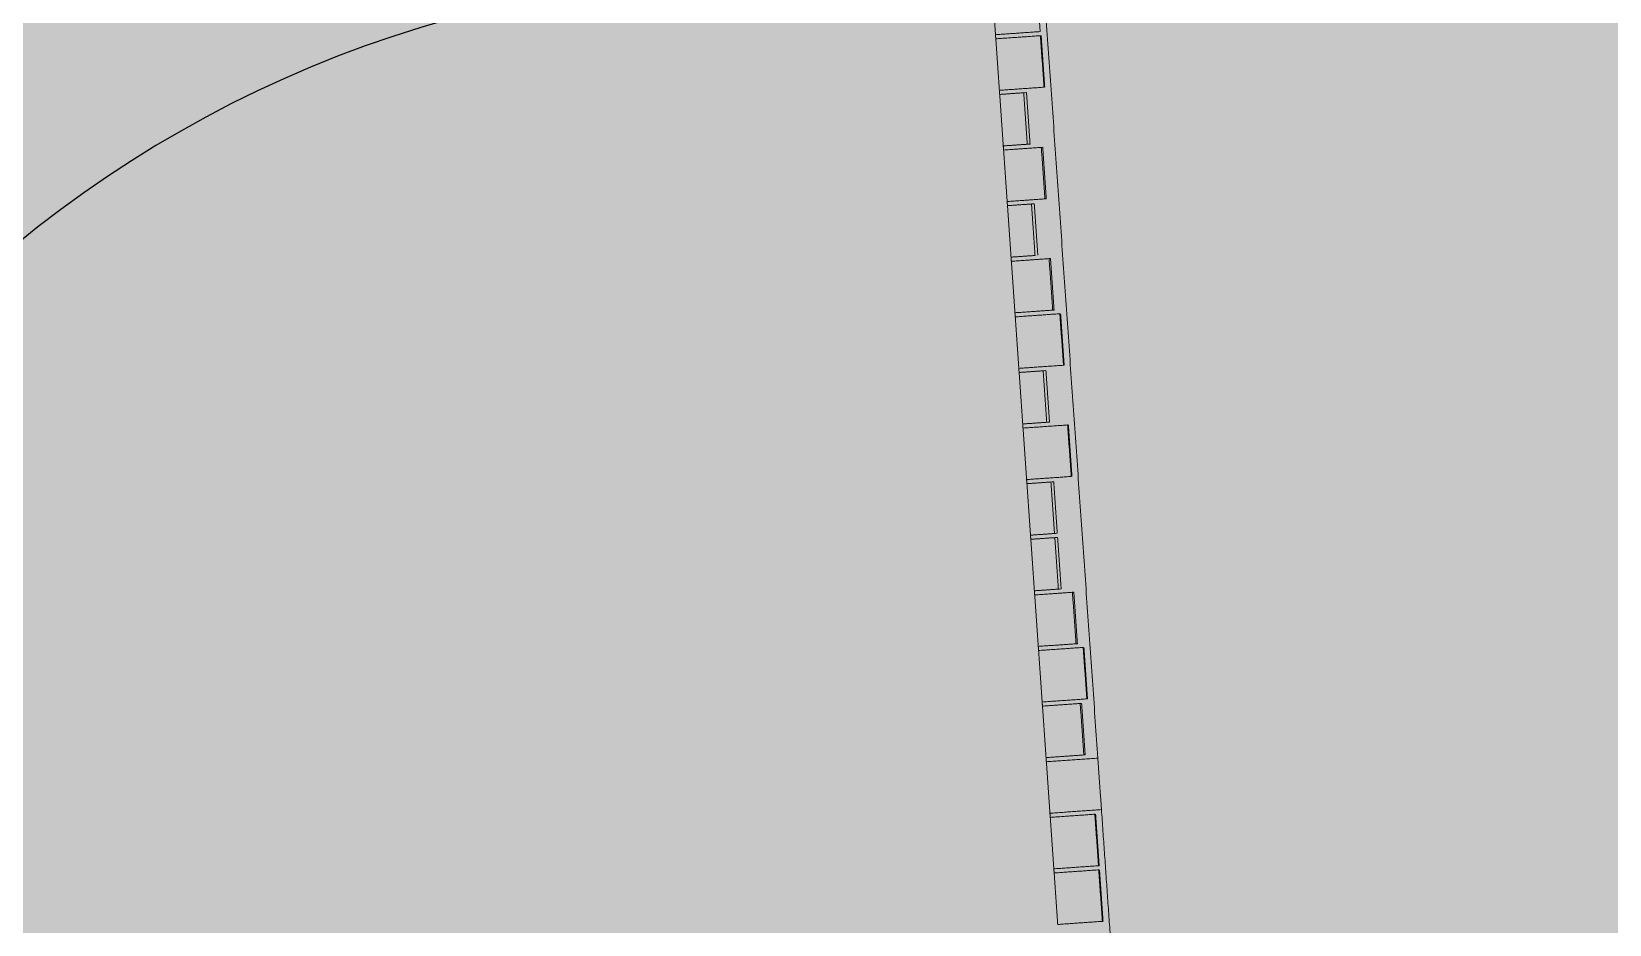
# Model space of a CAD drawing. Header units: millimetres. Extents: x 833941507 to 1669051331, y 817666127 to 1636299673.
# Drawn here: x 834517279 to 834518807, y 817992222 to 817993087 of the extents above; entities that cross this region are included whole.
import ezdxf

# ---------------------------------------------------------------- set-up
doc = ezdxf.new("R2010")
doc.units = ezdxf.units.MM
doc.header["$LTSCALE"] = 3
for name, color, linetype, lineweight in [('Hatch (LTC&CB)', 252, 'Continuous', 35), ('UAJ-22INWA-a', 1, 'Continuous', 13), ('UAJ-22INWA-h', 251, 'Continuous', 9), ('UAJ-23FLOR-h', 251, 'Continuous', 9), ('UAJ-32INFR', 7, 'Continuous', 25)]:
    doc.layers.add(name, color=color, linetype=linetype, lineweight=lineweight)

# ---------------------------------------------------------------- blocks, each defined once
blk = doc.blocks.new('Finish Walls')
at = {"layer": 'UAJ-22INWA-a'}
for points, degree in [([(834518208.6088358, 817993133.449964), (834518210.3522726, 817993108.5108296), (834518212.0957093, 817993083.5716951)], 2), ([(834518251.8290427, 817993136.471388), (834518253.5724794, 817993111.5322535), (834518255.3159162, 817993086.593119)], 2), ([(834518255.3159162, 817993086.593119), (834518233.7058128, 817993085.0824071), (834518212.0957093, 817993083.5716951)], 2), ([(834518212.0957683, 817993083.5708519), (834518212.2352138, 817993081.5761428), (834518212.3746592, 817993079.5814335)], 2), ([(834518212.3746592, 817993079.5814335), (834518233.9847627, 817993081.0921456), (834518255.594866, 817993082.6028575)], 2), ([(834518212.3746592, 817993079.5814335), (834518214.118096, 817993054.642299), (834518215.8615327, 817993029.7031647)], 2), ([(834518255.594866, 817993082.6028575), (834518255.6645068, 817993082.607726), (834518255.921732, 817993082.625708), (834518256.2675359, 817993082.6498823)], 3), ([(834518255.594866, 817993082.6028575), (834518257.3383029, 817993057.663723), (834518259.0817395, 817993032.7245885)], 2), ([(834518256.2675359, 817993082.6498823), (834518258.0109726, 817993057.7107478), (834518259.7544094, 817993032.7716134)], 2), ([(834518259.0817395, 817993032.7245885), (834518237.4716362, 817993031.2138766), (834518215.8615327, 817993029.7031647)], 2), ([(834518215.8616245, 817993029.7018529), (834518216.0010536, 817993027.707378), (834518216.1404827, 817993025.7129031)], 2), ([(834518216.1404827, 817993025.7129031), (834518227.7635596, 817993026.5254453), (834518239.3866365, 817993027.3379875)], 2), ([(834518216.1404827, 817993025.7129031), (834518217.8839194, 817993000.7737687), (834518219.6273562, 817992975.8346342)], 2), ([(834518239.3866365, 817993027.3379875), (834518239.6652001, 817993027.3574613), (834518240.6940482, 817993027.4293857), (834518242.0771824, 817993027.5260774)], 3), ([(834518239.3866365, 817993027.3379875), (834518241.1300732, 817993002.3988531), (834518242.87351, 817992977.4597186)], 2), ([(834518242.0771824, 817993027.5260774), (834518243.8206192, 817993002.5869429), (834518245.5640559, 817992977.6478084)], 2), ([(834518242.87351, 817992977.4597186), (834518231.2504331, 817992976.6471764), (834518219.6273562, 817992975.8346342)], 2), ([(834518219.6273613, 817992975.8345609), (834518219.7668337, 817992973.8394668), (834518219.906306, 817992971.8443726)], 2), ([(834518219.906306, 817992971.8443726), (834518238.1873851, 817992973.1223602), (834518256.4684641, 817992974.400348)], 2), ([(834518219.906306, 817992971.8443726), (834518221.6497427, 817992946.9052382), (834518223.3931795, 817992921.9661037)], 2), ([(834518245.5640559, 817992977.6478084), (834518244.1809218, 817992977.5511167), (834518243.1520736, 817992977.4791924), (834518242.87351, 817992977.4597186)], 3), ([(834518257.8137904, 817992974.4943966), (834518257.1221906, 817992974.4460484), (834518256.6077456, 817992974.4100847), (834518256.4684641, 817992974.400348)], 3), ([(834518256.4684641, 817992974.400348), (834518258.2119008, 817992949.4612135), (834518259.9553376, 817992924.522079)], 2), ([(834518257.8137904, 817992974.4943966), (834518259.5572271, 817992949.5552621), (834518261.300664, 817992924.6161276)], 2), ([(834518259.9553376, 817992924.522079), (834518241.6742586, 817992923.2440914), (834518223.3931795, 817992921.9661037)], 2), ([(834518223.3935387, 817992921.9609652), (834518223.532834, 817992919.9684037), (834518223.6721294, 817992917.9758422)], 2), ([(834518223.6721294, 817992917.9758422), (834518235.2952063, 817992918.7883844), (834518246.9182832, 817992919.6009266)], 2), ([(834518246.9182832, 817992919.6009266), (834518247.196847, 817992919.6204003), (834518248.225695, 817992919.6923248), (834518249.6088293, 817992919.7890165)], 3), ([(834518246.9182832, 817992919.6009266), (834518248.66172, 817992894.6617922), (834518250.4051567, 817992869.7226577)], 2), ([(834518249.6088293, 817992919.7890165), (834518251.3522661, 817992894.849882), (834518253.0957028, 817992869.9107475)], 2), ([(834518261.300664, 817992924.6161276), (834518260.6090641, 817992924.5677794), (834518260.0946192, 817992924.5318158), (834518259.9553376, 817992924.522079)], 3), ([(834518223.6721294, 817992917.9758422), (834518225.4155662, 817992893.0367078), (834518227.1590029, 817992868.0975733)], 2), ([(834518250.4051567, 817992869.7226577), (834518238.7820798, 817992868.9101155), (834518227.1590029, 817992868.0975733)], 2), ([(834518227.1590731, 817992868.0965691), (834518227.2985129, 817992866.1019404), (834518227.4379528, 817992864.1073117)], 2), ([(834518227.4379528, 817992864.1073117), (834518245.7190318, 817992865.3852993), (834518264.0001109, 817992866.6632869)], 2), ([(834518227.4379528, 817992864.1073117), (834518229.1813896, 817992839.1681772), (834518230.9248263, 817992814.2290428)], 2), ([(834518265.3454372, 817992866.7573357), (834518264.6538374, 817992866.7089875), (834518264.1393924, 817992866.6730238), (834518264.0001109, 817992866.6632869)], 3), ([(834518264.0001109, 817992866.6632869), (834518265.7435477, 817992841.7241526), (834518267.4869844, 817992816.7850181)], 2), ([(834518265.3454372, 817992866.7573357), (834518267.088874, 817992841.8182012), (834518268.8323107, 817992816.8790667)], 2), ([(834518267.4869844, 817992816.7850181), (834518249.2059053, 817992815.5070304), (834518230.9248263, 817992814.2290428)], 2), ([(834518230.9248629, 817992814.2285204), (834518231.0643195, 817992812.2336508), (834518231.2037762, 817992810.2387813)], 2), ([(834518231.2037762, 817992810.2387813), (834518252.8138796, 817992811.7494932), (834518274.4239831, 817992813.2602051)], 2), ([(834518268.8323107, 817992816.8790667), (834518268.140711, 817992816.8307185), (834518267.6262659, 817992816.7947549), (834518267.4869844, 817992816.7850181)], 3), ([(834518274.4239831, 817992813.2602051), (834518274.4936237, 817992813.2650737), (834518274.7508489, 817992813.2830557), (834518275.0966529, 817992813.30723)], 3), ([(834518274.4239831, 817992813.2602051), (834518276.1674198, 817992788.3210707), (834518277.9108566, 817992763.3819362)], 2), ([(834518275.0966529, 817992813.30723), (834518276.8400897, 817992788.3680955), (834518278.5835264, 817992763.428961)], 2), ([(834518231.2037762, 817992810.2387813), (834518232.9472129, 817992785.2996469), (834518234.6906497, 817992760.3605124)], 2), ([(834518277.9108566, 817992763.3819362), (834518256.3007531, 817992761.8712243), (834518234.6906497, 817992760.3605124)], 2), ([(834518234.6908576, 817992760.3575385), (834518234.8302286, 817992758.3638946), (834518234.9695996, 817992756.3702508)], 2), ([(834518234.9695996, 817992756.3702508), (834518246.5926765, 817992757.182793), (834518258.2157534, 817992757.9953352)], 2), ([(834518234.9695996, 817992756.3702508), (834518236.7130363, 817992731.4311163), (834518238.4564731, 817992706.4919819)], 2), ([(834518258.2157534, 817992757.9953352), (834518258.4943172, 817992758.014809), (834518259.5231652, 817992758.0867333), (834518260.9062995, 817992758.1834251)], 3), ([(834518258.2157534, 817992757.9953352), (834518259.9591902, 817992733.0562007), (834518261.702627, 817992708.1170663)], 2), ([(834518260.9062995, 817992758.1834251), (834518262.6497362, 817992733.2442906), (834518264.393173, 817992708.3051561)], 2), ([(834518278.5835264, 817992763.428961), (834518278.2377224, 817992763.4047867), (834518277.9804972, 817992763.3868047), (834518277.9108566, 817992763.3819362)], 3), ([(834518261.702627, 817992708.1170663), (834518250.07955, 817992707.3045241), (834518238.4564731, 817992706.4919819)], 2), ([(834518238.4564855, 817992706.4918045), (834518238.5959543, 817992704.4967624), (834518238.735423, 817992702.5017203)], 2), ([(834518238.735423, 817992702.5017203), (834518260.3455265, 817992704.0124323), (834518281.9556298, 817992705.5231442)], 2), ([(834518264.393173, 817992708.3051561), (834518263.0100387, 817992708.2084644), (834518261.9811907, 817992708.13654), (834518261.702627, 817992708.1170663)], 3), ([(834518281.9556298, 817992705.5231442), (834518282.0252706, 817992705.5280126), (834518282.2824956, 817992705.5459946), (834518282.6282997, 817992705.5701691)], 3), ([(834518281.9556298, 817992705.5231442), (834518283.6990666, 817992680.5840098), (834518285.4425033, 817992655.6448753)], 2), ([(834518282.6282997, 817992705.5701691), (834518284.3717364, 817992680.6310346), (834518286.1151732, 817992655.6919001)], 2), ([(834518238.735423, 817992702.5017203), (834518240.4788598, 817992677.5625858), (834518242.2222965, 817992652.6234514)], 2), ([(834518285.4425033, 817992655.6448753), (834518263.8324, 817992654.1341634), (834518242.2222965, 817992652.6234514)], 2), ([(834518242.2224922, 817992652.6206526), (834518242.3618693, 817992650.6269212), (834518242.5012463, 817992648.6331899)], 2), ([(834518242.5012463, 817992648.6331899), (834518254.1243234, 817992649.4457321), (834518265.7474003, 817992650.2582743)], 2), ([(834518242.5012463, 817992648.6331899), (834518244.2446831, 817992623.6940554), (834518245.98812, 817992598.754921)], 2), ([(834518265.7474003, 817992650.2582743), (834518266.0259639, 817992650.2777481), (834518267.054812, 817992650.3496724), (834518268.4379462, 817992650.4463642)], 3), ([(834518265.7474003, 817992650.2582743), (834518267.490837, 817992625.3191398), (834518269.2342738, 817992600.3800054)], 2), ([(834518268.4379462, 817992650.4463642), (834518270.181383, 817992625.5072297), (834518271.9248197, 817992600.5680952)], 2), ([(834518269.2342738, 817992600.3800054), (834518257.6111969, 817992599.5674632), (834518245.98812, 817992598.754921)], 2), ([(834518245.9881239, 817992598.7548645), (834518246.1275969, 817992596.7597619), (834518246.2670698, 817992594.7646594)], 2), ([(834518271.9248197, 817992600.5680952), (834518270.5416855, 817992600.4714035), (834518269.5128374, 817992600.3994792), (834518269.2342738, 817992600.3800054)], 3), ([(834518246.2670698, 817992594.7646594), (834518257.8901467, 817992595.5772016), (834518269.5132236, 817992596.3897438)], 2), ([(834518246.2670698, 817992594.7646594), (834518248.0105065, 817992569.8255249), (834518249.7539433, 817992544.8863904)], 2), ([(834518269.5132236, 817992596.3897438), (834518269.7917874, 817992596.4092176), (834518270.8206354, 817992596.4811419), (834518272.2037697, 817992596.5778337)], 3), ([(834518269.5132236, 817992596.3897438), (834518271.2566605, 817992571.4506093), (834518273.0000972, 817992546.511475)], 2), ([(834518272.2037697, 817992596.5778337), (834518273.9472064, 817992571.6386992), (834518275.6906432, 817992546.6995647)], 2), ([(834518249.7536066, 817992544.8912069), (834518249.8932499, 817992542.8936679), (834518250.0328932, 817992540.896129)], 2), ([(834518273.0000972, 817992546.511475), (834518261.3770202, 817992545.6989326), (834518249.7539433, 817992544.8863904)], 2), ([(834518250.0328932, 817992540.896129), (834518268.3139722, 817992542.1741166), (834518286.5950513, 817992543.4521042)], 2), ([(834518250.0328932, 817992540.896129), (834518251.77633, 817992515.9569945), (834518253.5197667, 817992491.01786)], 2), ([(834518275.6906432, 817992546.6995647), (834518274.307509, 817992546.602873), (834518273.2786609, 817992546.5309486), (834518273.0000972, 817992546.511475)], 3), ([(834518286.5950513, 817992543.4521042), (834518286.7343328, 817992543.4618411), (834518287.2487777, 817992543.4978048), (834518287.9403776, 817992543.5461528)], 3), ([(834518286.5950513, 817992543.4521042), (834518288.338488, 817992518.5129697), (834518290.0819248, 817992493.5738353)], 2), ([(834518287.9403776, 817992543.5461528), (834518289.6838143, 817992518.6070184), (834518291.4272511, 817992493.6678839)], 2), ([(834518290.0819248, 817992493.5738353), (834518271.8008457, 817992492.2958477), (834518253.5197667, 817992491.01786)], 2), ([(834518253.5198368, 817992491.0168583), (834518253.6592766, 817992489.0222284), (834518253.7987165, 817992487.0275985)], 2), ([(834518291.4272511, 817992493.6678839), (834518290.7356513, 817992493.6195358), (834518290.2212063, 817992493.5835721), (834518290.0819248, 817992493.5738353)], 3), ([(834518253.7987165, 817992487.0275985), (834518275.40882, 817992488.5383104), (834518297.0189234, 817992490.0490224)], 2), ([(834518253.7987165, 817992487.0275985), (834518255.5421534, 817992462.088464), (834518257.28559, 817992437.1493295)], 2), ([(834518297.0189234, 817992490.0490224), (834518297.0885642, 817992490.0538908), (834518297.3457893, 817992490.0718728), (834518297.6915933, 817992490.0960472)], 3), ([(834518297.0189234, 817992490.0490224), (834518298.7623602, 817992465.109888), (834518300.5057969, 817992440.1707535)], 2), ([(834518297.6915933, 817992490.0960472), (834518299.43503, 817992465.1569127), (834518301.1784668, 817992440.2177782)], 2), ([(834518257.2853194, 817992437.1532006), (834518257.4249297, 817992435.1561344), (834518257.56454, 817992433.159068)], 2), ([(834518300.5057969, 817992440.1707535), (834518278.8956935, 817992438.6600416), (834518257.28559, 817992437.1493295)], 2), ([(834518257.56454, 817992433.159068), (834518275.845619, 817992434.4370557), (834518294.126698, 817992435.7150433)], 2), ([(834518257.56454, 817992433.159068), (834518259.3079767, 817992408.2199335), (834518261.0514135, 817992383.2807992)], 2), ([(834518295.4720243, 817992435.8090919), (834518294.7804246, 817992435.7607437), (834518294.2659795, 817992435.7247801), (834518294.126698, 817992435.7150433)], 3), ([(834518294.126698, 817992435.7150433), (834518295.8701348, 817992410.7759088), (834518297.6135715, 817992385.8367743)], 2), ([(834518295.4720243, 817992435.8090919), (834518297.2154611, 817992410.8699574), (834518298.958898, 817992385.930823)], 2), ([(834518301.1784668, 817992440.2177782), (834518300.8326628, 817992440.1936039), (834518300.5754377, 817992440.1756219), (834518300.5057969, 817992440.1707535)], 3), ([(834518297.6135715, 817992385.8367743), (834518279.3324926, 817992384.5587867), (834518261.0514135, 817992383.2807992)], 2), ([(834518298.958898, 817992385.930823), (834518298.2672981, 817992385.8824748), (834518297.752853, 817992385.8465112), (834518297.6135715, 817992385.8367743)], 3), ([(834518261.051585, 817992383.2783471), (834518261.1909741, 817992381.2844423), (834518261.3303634, 817992379.2905376)], 2), ([(834518261.3303634, 817992379.2905376), (834518286.2694979, 817992381.0339743), (834518311.2086323, 817992382.7774111)], 2), ([(834518261.3303634, 817992379.2905376), (834518263.0738001, 817992354.3514031), (834518264.8172369, 817992329.4122686)], 2), ([(834518311.2086323, 817992382.7774111), (834518312.952069, 817992357.8382766), (834518314.6955059, 817992332.8991421)], 2), ([(834518264.8169689, 817992329.4161025), (834518264.9565778, 817992327.4190547), (834518265.0961868, 817992325.4220071)], 2), ([(834518314.6955059, 817992332.8991421), (834518289.7563714, 817992331.1557053), (834518264.8172369, 817992329.4122686)], 2), ([(834518265.0961868, 817992325.4220071), (834518286.7062902, 817992326.9327191), (834518308.3163936, 817992328.443431)], 2), ([(834518265.0961868, 817992325.4220071), (834518266.8396236, 817992300.4828726), (834518268.5830603, 817992275.5437381)], 2), ([(834518308.3163936, 817992328.443431), (834518308.3860344, 817992328.4482994), (834518308.6432594, 817992328.4662814), (834518308.9890635, 817992328.4904559)], 3), ([(834518308.3163936, 817992328.443431), (834518310.0598304, 817992303.5042965), (834518311.8032671, 817992278.5651621)], 2), ([(834518308.9890635, 817992328.4904559), (834518310.7325002, 817992303.5513214), (834518312.475937, 817992278.6121869)], 2), ([(834518311.8032671, 817992278.5651621), (834518290.1931638, 817992277.0544502), (834518268.5830603, 817992275.5437381)], 2), ([(834518312.475937, 817992278.6121869), (834518312.1301329, 817992278.5880125), (834518311.8729079, 817992278.5700305), (834518311.8032671, 817992278.5651621)], 3), ([(834518268.5833529, 817992275.5395517), (834518268.7226815, 817992273.5465142), (834518268.8620101, 817992271.5534767)], 2), ([(834518268.8620101, 817992271.5534767), (834518290.4721136, 817992273.0641886), (834518312.082217, 817992274.5749006)], 2), ([(834518268.8620101, 817992271.5534767), (834518270.6054469, 817992246.6143422), (834518272.3488836, 817992221.6752077)], 2), ([(834518312.082217, 817992274.5749006), (834518313.8256538, 817992249.6357661), (834518315.5690905, 817992224.6966317)], 2), ([(834518312.7548869, 817992274.6219254), (834518314.4983236, 817992249.6827909), (834518316.2417604, 817992224.7436564)], 2), ([(834518315.5690905, 817992224.6966317), (834518293.9589871, 817992223.1859196), (834518272.3488836, 817992221.6752077)], 2), ([(834518316.2417604, 817992224.7436564), (834518315.8959564, 817992224.7194821), (834518315.6387312, 817992224.7015), (834518315.5690905, 817992224.6966317)], 3)]:
    blk.add_open_spline(points, degree=degree, dxfattribs=at)
at = {"layer": 'UAJ-22INWA-h'}
for points in [[(834518231.8474396, 817993518.006118), (834518271.528036, 817992950.3917645), (834518311.2086323, 817992382.7774111)], [(834518314.6952815, 817992332.9023517), (834518320.4836037, 817992250.1028205), (834518326.2719259, 817992167.3032893)]]:
    blk.add_open_spline(points, degree=2, dxfattribs=at)
blk = doc.blocks.new('LRR-B01-WALL FINISH')
blk.add_blockref('Finish Walls', (0, 0))
blk = doc.blocks.new('D1150')
at = {"layer": 'UAJ-32INFR'}
blk.add_line((2.384185791015625e-07, 2.384185791015625e-07), (3.576278686523438e-07, 1150.000000238419), dxfattribs=at)
blk.add_arc((1.192092895507812e-07, 1.192092895507812e-07), 1150.00000005447, 0, 90, dxfattribs=at)
blk = doc.blocks.new('GBP-LTC-LB01')
at = {"layer": 'UAJ-23FLOR-h'}
h = blk.add_hatch(dxfattribs=at)
h.set_pattern_fill('EARTH,_O', color=256, scale=180, angle=45.00000010501341)
h.set_pattern_definition([(48.99890852053534, (834576001.761157, 818046085.3420337), (-112.7268618952272, 1612.510668059984), [1143, -1143]), (48.99890852053534, (834575678.2791204, 818046366.5514973), (-112.7268618952272, 1612.510668059984), [1143, -1143]), (48.99890852053534, (834575354.7970834, 818046647.760961), (-112.7268618952272, 1612.510668059984), [1143, -1143]), (138.9989085205353, (834575340.7062259, 818046849.3247945), (-1612.510668059984, -112.7268618952272), [1143, -1143]), (138.9989085205353, (834575621.9156895, 818047172.8068315), (-1612.510668059984, -112.7268618952272), [1143, -1143]), (138.9989085205353, (834575903.1251531, 818047496.2888683), (-1612.510668059984, -112.7268618952272), [1143, -1143])])
h.paths.add_polyline_path([(834572173.0526648, 818200349.1682475), (834310583.7401848, 818182062.0839702), (834331502.2393942, 817882831.6918911), (834364939.6873164, 817885169.2259957), (834473095.7001734, 818011283.5998719), (834480533.7001572, 818020120.3998857), (834485095.050147, 818025709.5498941), (834491375.7001324, 818033618.9999057), (834497063.4001188, 818041012.999916), (834493145.8001142, 818043678.6999089), (834512788.5000582, 818074029.2499447), (834518712.4500408, 818083675.2499557), (834526231.3000174, 818096325.0999695), (834534646.0499907, 818111073.0499848), (834545955.9999523, 818131981.3000056), (834557204.5999117, 818154198.8000262), (834564039.9998856, 818168496.8000388), (834570941.1648417, 818183576.4266495), (834578367.7999997, 818200696.3)])
h.paths.add_polyline_path([(834382131.3063979, 817956469.9755309), (834418268.7298656, 817958996.0684958), (834422062.4129677, 817963855.9029621), (834428403.0430198, 817964299.3786768), (834467239.2037573, 818010695.5815835), (834466445.2064853, 818021738.794587), (834476097.7213831, 818035709.0329579), (834485267.1005058, 818048983.1978921), (834487014.8928652, 818051460.4309663), (834497268.3342452, 818067303.4232484), (834492893.3757939, 818129890.0851053), (834448056.5937514, 818126755.6608665), (834416896.5816393, 818105052.1136897), (834382061.3702741, 818080788.9948437), (834386167.4497714, 818022059.1642565), (834377588.3843737, 818021459.4669156)], flags=16)
edge = h.paths.add_edge_path(flags=16)
edge.add_line((834540292.2872467, 818142076.0699883), (834533466.3205868, 818141614.1342163))
edge.add_line((834533466.3205867, 818141614.1342163), (834523258.01233, 818143862.7104174))
edge.add_line((834523258.01233, 818143862.7104174), (834525896.867722, 818155838.9349334))
edge.add_arc((834558382.4304729, 818267025.4493066), 115835.0239163238, 237.2183980957774, 253.7131265722631, ccw=False)
edge.add_line((834495664.9154892, 818169638.2526121), (834498267.5884769, 818132356.9750829))
edge.add_line((834498267.5884771, 818132356.9750829), (834496346.4194225, 818130135.0090942))
edge.add_line((834496346.4194226, 818130135.0090942), (834492879.879452, 818129892.6713651))
edge.add_line((834492879.8794518, 818129892.6713651), (834494229.5832878, 818110587.6218635))
edge.add_line((834494229.5832882, 818110587.6218635), (834496326.133695, 818110708.3844534))
edge.add_line((834496326.1336946, 818110708.3844534), (834498420.2073777, 818080753.5549031))
edge.add_line((834498420.2073779, 818080753.5549031), (834498046.1188868, 818080727.4032354))
edge.add_line((834498046.118887, 818080727.4032354), (834498254.5151165, 818077746.3837949))
edge.add_line((834498254.5151162, 818077746.3837949), (834503061.0860548, 818078082.4001414))
edge.add_line((834503061.0860548, 818078082.4001414), (834504979.5219883, 818081212.101532))
edge.add_line((834504979.5219884, 818081212.101532), (834509429.0185915, 818088470.9260026))
edge.add_line((834509429.0185914, 818088470.9260026), (834515217.1570119, 818097913.5886871))
edge.add_line((834515217.157012, 818097913.5886871), (834526067.4346461, 818116415.5426326))
edge.add_line((834526067.4346461, 818116415.5426326), (834532489.1994565, 818127888.6839589))
edge.add_line((834532489.1994562, 818127888.6839589), (834534830.89787, 818132146.3035389))
edge.add_line((834534830.8978701, 818132146.3035389), (834540292.2872465, 818142076.0699883))
h = blk.add_hatch(dxfattribs=at)
h.set_pattern_fill('EARTH,_O', color=256, scale=180, angle=45.00000010501341)
h.set_pattern_definition([(45.00000010501341, (-1082349.699177861, 54794.90315568447), (-2.96267069188616e-06, 1616.446101792448), [1143, -1143]), (45.00000010501341, (-1082652.782822503, 55097.98679921505), (-2.96267069188616e-06, 1616.446101792448), [1143, -1143]), (45.00000010501341, (-1082955.866467144, 55401.07044274564), (-2.96267069188616e-06, 1616.446101792448), [1143, -1143]), (135.0000001050134, (-1082955.866467515, 55603.12620546969), (-1616.446101792448, -2.96267069188616e-06), [1143, -1143]), (135.0000001050134, (-1082652.782823984, 55906.20985011128), (-1616.446101792448, -2.96267069188616e-06), [1143, -1143]), (135.0000001050134, (-1082349.699180454, 56209.29349475286), (-1616.446101792448, -2.96267069188616e-06), [1143, -1143])])
h.paths.add_polyline_path([(834669469.2548146, 818015499.1701102), (834651080.8176275, 818014213.7929552), (834651091.333055, 818014066.030459), (834669479.7621983, 818015351.5226754)], flags=16)
edge = h.paths.add_edge_path()
edge.add_arc((834611763.613195, 818123015.0723449), 22001.28373588376, 94.00071865262937, 118.6886834190998)
edge.add_line((834601201.8916234, 818142315.5004095), (834593918.3367147, 818141228.3801512))
edge.add_arc((834611768.400262, 818123014.0298539), 25502.69251264854, 93.99715914630349, 134.4212748451599, ccw=False)
edge.add_line((834609990.6837641, 818148454.6872638), (834618164.3568528, 818149025.8389109))
edge.add_line((834618164.3568528, 818149025.8389109), (834618408.292444, 818145534.9100552))
edge.add_line((834618408.292444, 818145534.9100552), (834616365.4114578, 818145392.1596863))
edge.add_line((834616365.4114578, 818145392.1596863), (834616609.385029, 818141900.6873076))
edge.add_line((834616609.385029, 818141900.6873076), (834611621.5474902, 818141552.1522465))
edge.add_line((834611621.5474902, 818141552.1522465), (834611377.6128702, 818145043.0672039))
edge.add_line((834611377.6128702, 818145043.0672039), (834610228.6059371, 818144962.7428077))
h.paths.add_polyline_path([(834673232.9366938, 818197365.8783082), (834607546.4897544, 818192773.8917836), (834599172.4998745, 818174435.3001034), (834588349.0999149, 818152374.5000834), (834578621.5499489, 818133890.6500655), (834568418.2999822, 818115665.3000468), (834556456.700019, 818095618.300025), (834546606.4000474, 818080041.600007), (834532219.3000866, 818058623.7499806), (834523692.1501086, 818046595.7499651), (834515683.5001286, 818035708.4999502), (834508244.2001468, 818025929.8999366), (834500656.3001646, 818016266.0999228), (834489786.8001888, 818002934.0999027), (834483448.3002025, 817995421.2998908), (834478637.6002128, 817989841.6998823), (834458453.7502539, 817967379.2998452), (834441506.4997879, 817949096.357832), (834383075.7479855, 817886437.0757562), (834482026.687943, 817893354.5055006), (834551919.0356153, 817920008.6018127), (834634905.1297382, 817930637.1330649), (834634022.9972101, 817939309.3515325), (834633770.0685325, 817941795.8857912), (834633577.6912351, 817943687.0236263), (834508697.0405153, 817930983.6118022), (834507053.464672, 817930191.4384525), (834506409.4608335, 817939426.9553951), (834507656.9383341, 817945566.7269546), (834503417.0808368, 818006767.0327235), (834503064.3680854, 818011762.6720035), (834514052.9096247, 818025791.9353799), (834520784.6504849, 818034889.3491884), (834526318.8615147, 818042436.9444461), (834532381.6860782, 818050705.6283545), (834536345.7196504, 818056472.6778568), (834542258.4127678, 818065225.6191521), (834550405.86193, 818077286.9078631), (834561578.9964366, 818095001.9633045), (834574522.6610527, 818117080.0346472), (834587768.8781933, 818140310.2095475), (834609774.1305691, 818143594.9757913), (834610001.9653326, 818140335.8947712), (834634252.5395212, 818142031.4686226), (834636806.8958616, 818105492.469254), (834642791.4816118, 818105913.7478601), (834646278.5594581, 818056032.5832597), (834640293.170484, 818055614.1586573), (834643382.3380679, 818011424.9081372), (834641138.4146172, 818011267.9554363), (834645775.7848747, 817944927.8676329), (834639048.3570181, 817944243.5239328), (834640362.1165634, 817931328.1108725), (834651070.3910474, 817932706.91456), (834650587.6677916, 817936476.1291044), (834685105.7378002, 817940896.8578628), (834685588.4610578, 817937127.6433052), (834691373.7890701, 817937868.5701854)])
blk.add_blockref('LRR-B01-WALL FINISH', (0, 0))
at = {"layer": 'UAJ-32INFR', "rotation": 93.99855000585636}
blk.add_blockref('D1150', (834517992.7803721, 817991990.9423934, 1799.999999955297), dxfattribs=at)

msp = doc.modelspace()

# ---------------------------------------------------------------- hatches: boundary and pattern name
at = {"layer": 'Hatch (LTC&CB)'}
h = msp.add_hatch(dxfattribs=at)
h.set_pattern_fill('ANSI38', color=256, scale=100)
h.set_pattern_definition([(318.9998376927443, (834479093.7342951, 818230174.1493032), (208.2994204990571, 239.6197016519238), []), (48.99983769274426, (834479093.7342951, 818230174.1493032), (176.9791393461904, 687.5388238029047), [793.75, -476.25])])
edge = h.paths.add_edge_path()
edge.add_line((834601196.1932279, 818142314.5248821), (834603754.2640262, 818142696.3710381))
edge.add_line((834603754.2640262, 818142696.3710381), (834603901.899728, 818141707.3292294))
edge.add_line((834603901.899728, 818141707.3292294), (834603810.4683098, 818141693.6886882))
edge.add_arc((834611763.2944388, 818123016.3620529), 20299.99935169609, 113.0643579575305, 141.3575808429331)
edge.add_line((834595907.8101043, 818135692.8596053), (834595395.44903, 818135656.8608108))
edge.add_line((834595395.44903, 818135656.8608108), (834583111.7173193, 818114341.0318873))
edge.add_line((834583111.7173193, 818114341.0318873), (834578121.5842528, 818106513.8910732))
edge.add_line((834578121.5842528, 818106513.8910732), (834575731.6542978, 818102809.499759))
edge.add_line((834575731.6542978, 818102809.499759), (834574387.4489166, 818100725.9814435))
edge.add_line((834574387.4489166, 818100725.9814435), (834573113.9765022, 818098752.0992287))
edge.add_line((834573113.9765022, 818098752.0992287), (834573145.2547638, 818098730.6477773))
edge.add_line((834573145.2547638, 818098730.6477773), (834569989.114683, 818093770.2015171))
edge.add_line((834569989.114683, 818093770.2015171), (834566534.9997851, 818088385.676982))
edge.add_line((834566534.9997851, 818088385.676982), (834566514.0877519, 818088398.2967066))
edge.add_line((834566514.0877519, 818088398.2967066), (834558743.6087797, 818076256.6317656))
edge.add_line((834558743.6087797, 818076256.6317656), (834557653.4005865, 818074495.7072132))
edge.add_line((834557653.4005865, 818074495.7072132), (834553498.9169745, 818068288.5571573))
edge.add_line((834553498.9169745, 818068288.5571573), (834548580.861871, 818060932.1282293))
edge.add_line((834548580.861871, 818060932.1282293), (834544328.2635252, 818054726.3367485))
edge.add_line((834544328.2635252, 818054726.3367485), (834544332.1488035, 818054704.6644962))
edge.add_line((834544332.1488035, 818054704.6644962), (834540324.5978602, 818048716.6949816))
edge.add_line((834540324.5978602, 818048716.6949816), (834541041.3244038, 818048232.540333))
edge.add_line((834541041.3244038, 818048232.540333), (834540089.7288045, 818046823.8296406))
edge.add_line((834540089.7288045, 818046823.8296406), (834539737.5511322, 818047061.7285419))
edge.add_line((834539737.5511322, 818047061.7285419), (834533115.7546033, 818038377.7374016))
edge.add_line((834533115.7546033, 818038377.7374016), (834515220.9619001, 818015146.6305978))
edge.add_arc((834538026.0069846, 818000636.2612507), 27029.99999804167, 147.5322628657497, 176.1870880981713)
edge.add_line((834511055.837681, 818002433.7226919), (834511444.9861017, 817996891.2334589))
edge.add_line((834511444.9861017, 817996891.2334589), (834511474.1084727, 817996474.6528435))
edge.add_line((834511474.1084727, 817996474.6528435), (834508641.2167096, 817996276.6106825))
edge.add_line((834508641.2167096, 817996276.6106825), (834508910.6816144, 817992422.053122))
edge.add_line((834508910.6816144, 817992422.053122), (834511353.3752296, 817992955.9577066))
edge.add_line((834511353.3752296, 817992955.9577066), (834513357.6638721, 817964213.0085849))
edge.add_line((834513357.6638721, 817964213.0085849), (834513308.9477361, 817964209.6026397))
edge.add_line((834513308.9477361, 817964209.6026397), (834513879.4049544, 817955918.7523347))
edge.add_line((834513879.4049544, 817955918.7523347), (834514876.6139696, 817955988.4575205))
edge.add_line((834514876.6139696, 817955988.4575205), (834515053.0661077, 817953464.409199))
edge.add_arc((834528221.0653924, 817954382.9922421), 13199.99999874826, 183.9904169536054, 259.8372334186261)
edge.add_line((834525891.9897077, 817941390.0939349), (834525974.5254321, 817940578.7091386))
edge.add_line((834525974.5254321, 817940578.7091386), (834555356.336757, 817943567.4939791))
edge.add_line((834555356.336757, 817943567.4939791), (834594711.6949315, 817947570.8029128))
edge.add_line((834594711.6949315, 817947570.8029128), (834594754.1988673, 817947152.9591447))
edge.add_line((834594754.1988673, 817947152.9591447), (834616096.9028597, 817949323.9834652))
edge.add_line((834616096.9028597, 817949323.9834652), (834631854.2065201, 817950926.8492302))
edge.add_line((834631854.2065201, 817950926.8492302), (834631836.7081357, 817951177.1563083))
edge.add_line((834631836.7081357, 817951177.1563083), (834639760.382062, 817951731.0818821))
edge.add_line((834639760.382062, 817951731.0818821), (834640506.9704407, 817944391.5874598))
edge.add_line((834640506.9704407, 817944391.5874598), (834508703.5709968, 817930984.2761916))
edge.add_line((834508703.5709968, 817930984.2761916), (834508663.5146245, 817930982.1632618))
edge.add_line((834508663.5146245, 817930982.1632618), (834507053.4646711, 817930191.4384522))
edge.add_line((834507053.4646711, 817930191.4384522), (834506409.4608326, 817939426.9553951))
edge.add_line((834506409.4608326, 817939426.9553951), (834507674.9508276, 817945699.3234407))
edge.add_line((834507674.9508276, 817945699.3234407), (834503067.5031257, 818011766.6800821))
edge.add_line((834503067.5031257, 818011766.6800821), (834515005.9420724, 818027008.3036696))
edge.add_line((834515005.9420724, 818027008.3036696), (834526318.8603592, 818042436.9452374))
edge.add_line((834526318.8603592, 818042436.9452374), (834533248.4343333, 818051887.545926))
edge.add_line((834533248.4343333, 818051887.545926), (834545204.9352987, 818069586.3738981))
edge.add_line((834545204.9352987, 818069586.3738981), (834551695.4067936, 818079200.6226892))
edge.add_line((834551695.4067936, 818079200.6226892), (834551700.6621838, 818079300.5666262))
edge.add_line((834551700.6621838, 818079300.5666262), (834554860.111537, 818084257.5104706))
edge.add_line((834554860.111537, 818084257.5104706), (834556162.9385583, 818086301.5433419))
edge.add_line((834556162.9385583, 818086301.5433419), (834561579.1108731, 818095002.152886))
edge.add_line((834561579.1108731, 818095002.152886), (834564610.1881032, 818100023.5882319))
edge.add_line((834564610.1881032, 818100023.5882319), (834566711.8413072, 818103505.2825594))
edge.add_line((834566711.8413072, 818103505.2825594), (834567220.9571147, 818104369.6755948))
edge.add_line((834567220.9571147, 818104369.6755948), (834571219.8492384, 818111331.3275263))
edge.add_line((834571219.8492384, 818111331.3275263), (834579233.5847297, 818125278.3035975))
edge.add_line((834579233.5847297, 818125278.3035975), (834584805.1873057, 818135090.7915635))
edge.add_line((834584805.1873057, 818135090.7915635), (834587768.4359322, 818140310.1481816))
edge.add_line((834587768.4359322, 818140310.1481816), (834593953.3663634, 818141233.3798261))
edge.add_arc((834611682.4142298, 818123278.8372545), 25232.61257183928, 93.84603158733529, 134.6379365759465, ccw=False)
edge.add_line((834609989.9237372, 818148454.6235011), (834618164.07139, 818149025.8201461))
edge.add_line((834618164.07139, 818149025.8201461), (834618408.0113981, 818145534.900405))
edge.add_line((834618408.0113981, 818145534.900405), (834616365.1302586, 818145392.1522276))
edge.add_line((834616365.1302586, 818145392.1522276), (834616609.1098313, 818141900.6663029))
edge.add_line((834616609.1098313, 818141900.6663029), (834611621.272795, 818141552.1240568))
edge.add_line((834611621.272795, 818141552.1240568), (834611377.3331451, 818145043.038663))
edge.add_arc((834611845.1982398, 818122938.1113777), 22109.8780646978, 91.21252121934131, 118.7925777614652)
h = msp.add_hatch(color=256, dxfattribs=at)
h.dxf.hatch_style = 1
edge = h.paths.add_edge_path()
edge.add_line((834513358.8255653, 817964213.0958437), (834514805.289499, 817964314.2087176))
edge.add_line((834514805.289499, 817964314.2087176), (834514905.3200586, 817962883.3180938))
edge.add_line((834514905.3200586, 817962883.3180938), (834522015.978077, 817959924.652822))
edge.add_line((834522015.978077, 817959924.652822), (834527599.8251551, 817958234.8488646))
edge.add_line((834527599.8251551, 817958234.8488646), (834531627.4143353, 817957331.9568794))
edge.add_line((834531627.4143353, 817957331.9568794), (834538597.7298516, 817957185.7983224))
edge.add_line((834538597.7298516, 817957185.7983224), (834550283.8357514, 817958000.7096148))
edge.add_line((834550283.8357514, 817958000.7096148), (834576164.2493855, 817960699.3094033))
edge.add_arc((834571429.6622454, 818001700.8842118), 41274.02878520934, 276.5869590863181, 289.1047787767843)
edge.add_line((834584938.5161443, 817962700.1621864), (834585387.4425285, 817962731.4429674))
edge.add_line((834585387.4425285, 817962731.4429674), (834585119.4098338, 817966565.5387688))
edge.add_line((834585119.4098338, 817966565.5387688), (834584671.7451953, 817966534.2435784))
edge.add_line((834584671.7451953, 817966534.2435784), (834582845.2183245, 817993361.8909639))
edge.add_line((834582845.2183245, 817993361.8909639), (834584586.6638896, 817993483.6330193))
edge.add_line((834584586.6638896, 817993483.6330193), (834584565.213575, 817993788.1730142))
edge.add_line((834584565.213575, 817993788.1730142), (834583546.5970082, 817993716.9697903))
edge.add_line((834583546.5970082, 817993716.9697903), (834579511.6160775, 818051438.2750045))
edge.add_line((834579511.6160775, 818051438.2750045), (834571357.0710046, 818050868.2097193))
edge.add_line((834571357.0710046, 818050868.2097193), (834571728.4182211, 818045556.2424893))
edge.add_line((834571728.4182211, 818045556.2424893), (834551420.9984901, 818044136.5981159))
edge.add_line((834551420.9984901, 818044136.5981159), (834550915.3577757, 818053251.1485702))
edge.add_line((834550915.3577757, 818053251.1485702), (834550067.4300342, 818053191.871879))
edge.add_line((834550067.4300342, 818053191.871879), (834547980.3444077, 818050328.438814))
edge.add_line((834547980.3444077, 818050328.438814), (834547993.7177736, 818050137.13641))
edge.add_line((834547993.7177736, 818050137.13641), (834537098.7629538, 818035335.0755486))
edge.add_line((834537098.7629538, 818035335.0755486), (834533115.7546033, 818038377.7374016))
edge.add_line((834533115.7546033, 818038377.7374016), (834521762.7749052, 818023639.2440152))
edge.add_line((834521762.7749052, 818023639.2440152), (834515226.3537949, 818015153.6303818))
edge.add_arc((834538313.0684212, 818000540.4627358), 27322.90359548846, 147.6674701204294, 176.0266741615715)
edge.add_line((834511055.837681, 818002433.7226919), (834511474.1084727, 817996474.6528435))
edge.add_line((834511474.1084727, 817996474.6528435), (834508641.2167096, 817996276.6106824))
edge.add_line((834508641.2167096, 817996276.6106824), (834508910.6816144, 817992422.053122))
edge.add_line((834508910.6816144, 817992422.053122), (834511349.4456573, 817992955.0988119))
edge.add_line((834511349.4456573, 817992955.0988119), (834511354.850605, 817992876.5974088))
edge.add_line((834511354.850605, 817992876.5974088), (834513358.6562476, 817964213.0840075))
edge.add_line((834513358.6562476, 817964213.0840075), (834513358.8255653, 817964213.0958437))

# ---------------------------------------------------------------- block references
msp.add_blockref('GBP-LTC-LB01', (0, 0))

doc.saveas('drawing.dxf')
